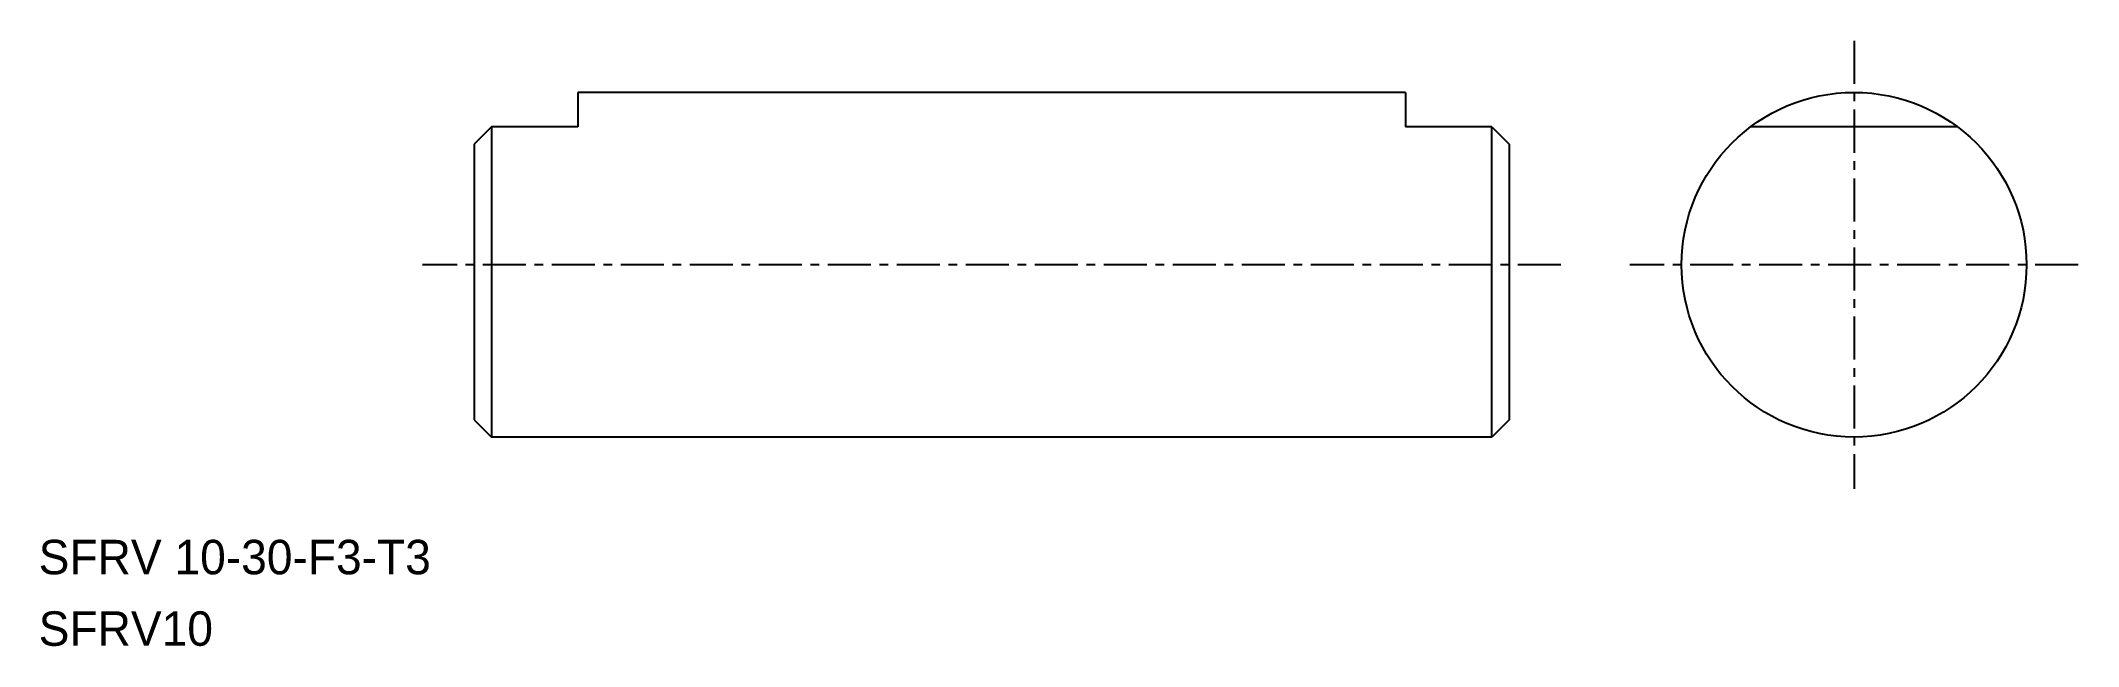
# Model space of a CAD drawing. Extents: x 31.8 to 90.9, y -15.6 to 1.9.
import ezdxf

# ---------------------------------------------------------------- set-up
doc = ezdxf.new("R2010")
doc.units = 0
doc.linetypes.add('CENTER', pattern=[2, 1.25, -0.25, 0.25, -0.25])
doc.layers.get('0').update_dxf_attribs({"linetype": 'CONTINUOUS'})
doc.layers.add('CENTER', color=1, linetype='CENTER')

msp = doc.modelspace()

# ---------------------------------------------------------------- linework, layer by layer
at = {"color": 7, "linetype": 'CONTINUOUS'}
for p, q in [((71.373, 0.427), (47.373, 0.427)), ((47.373, 0.427), (47.373, -0.573)), ((71.373, 0.427), (71.373, -0.573)), ((44.873, -0.573), (44.373, -1.073)), ((47.373, -0.573), (44.873, -0.573)), ((44.873, -0.573), (44.873, -9.573)), ((73.873, -0.573), (71.373, -0.573)), ((73.873, -0.573), (74.373, -1.073)), ((73.873, -9.573), (73.873, -0.573)), ((87.373, -0.573), (81.373, -0.573)), ((44.373, -1.073), (44.373, -9.073)), ((74.373, -1.073), (74.373, -9.073)), ((44.373, -9.073), (44.873, -9.573)), ((74.373, -9.073), (73.873, -9.573)), ((73.873, -9.573), (44.873, -9.573))]:
    msp.add_line(p, q, dxfattribs=at)
msp.add_circle((84.373, -4.573), 5, dxfattribs=at)
at = {"layer": 'CENTER', "color": 1, "linetype": 'CENTER'}
for p, q in [((84.373, 1.927), (84.373, -11.073)), ((75.873, -4.573), (42.873, -4.573)), ((90.873, -4.573), (77.873, -4.573))]:
    msp.add_line(p, q, dxfattribs=at)

# ---------------------------------------------------------------- texts
at = {"color": 7, "linetype": 'CONTINUOUS'}
for s, p in [('SFRV 10-30-F3-T3', (31.745, -13.555)), ('SFRV10', (31.745, -15.63))]:
    msp.add_text(s, height=1, dxfattribs=at).set_placement(p)

doc.saveas('drawing.dxf')
